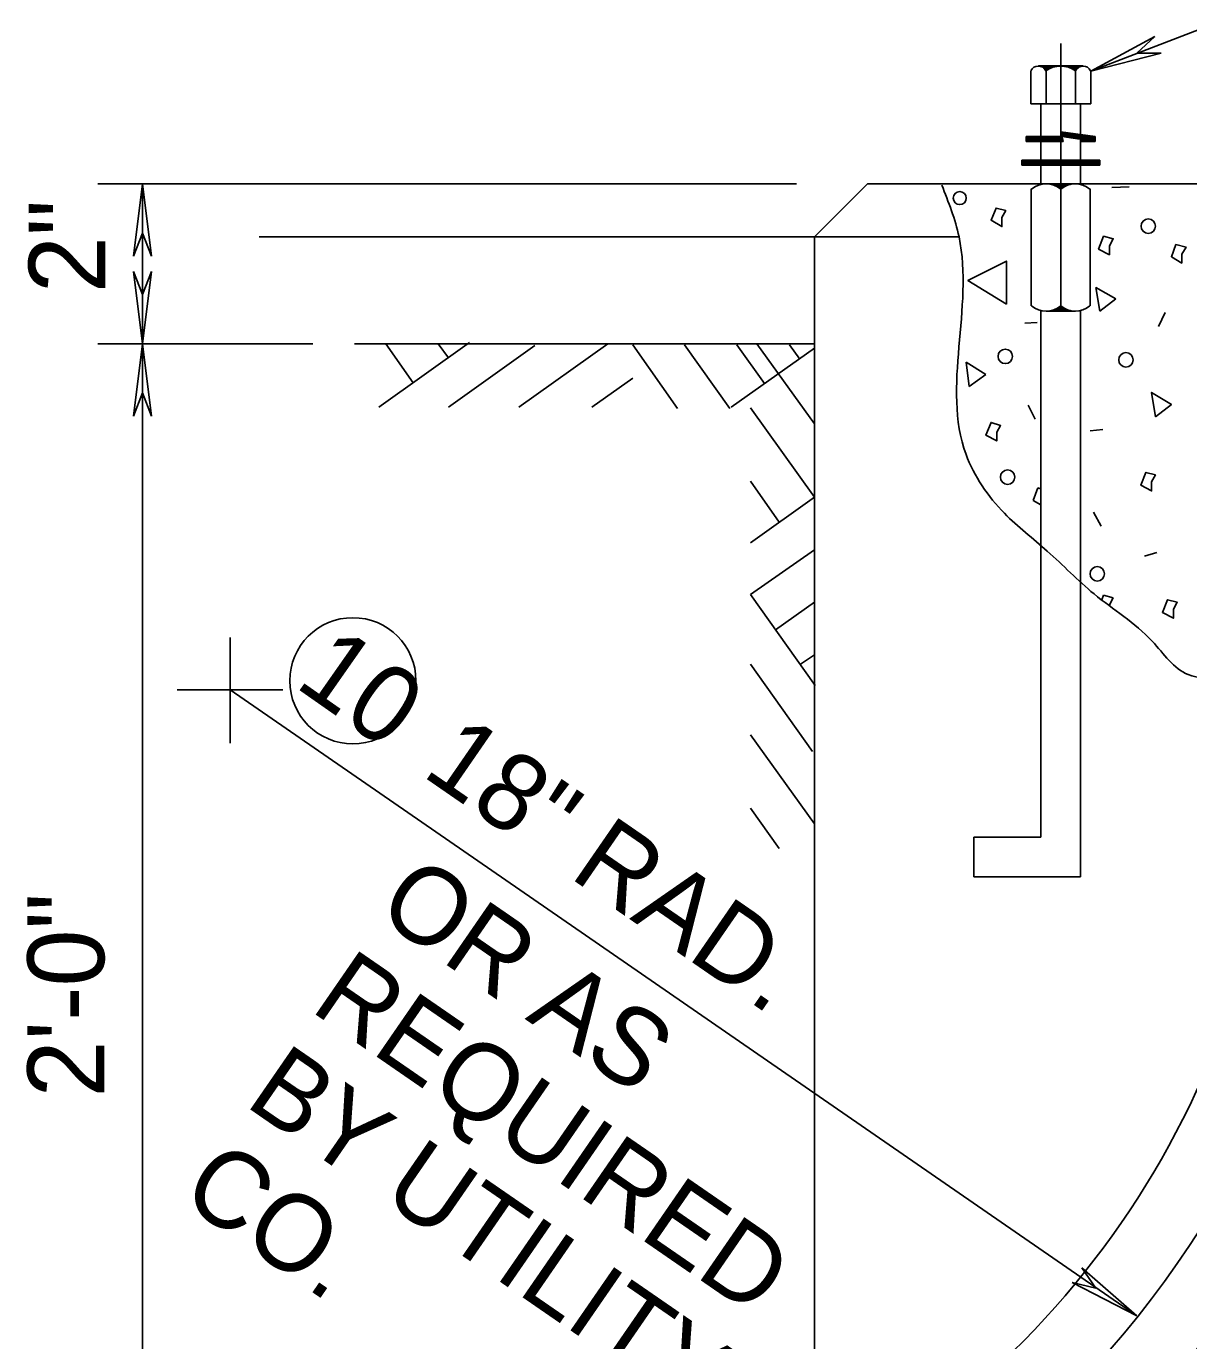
# Model space of a CAD drawing. Extents: x 507907 to 705716, y 496048 to 704964.
# Drawn here: x 704798.3 to 704852.8, y 704007.6 to 704069.2 of the extents above; entities that cross this region are included whole.
import ezdxf

# ---------------------------------------------------------------- set-up
doc = ezdxf.new("R2010")
doc.units = 0
doc.layers.add('1', color=7, linetype='Continuous')

msp = doc.modelspace()

# ---------------------------------------------------------------- linework, layer by layer
at = {"layer": '1'}
for p, q in [((704853.723, 704069.184), (704848.233, 704067.084)), ((704846.823, 704068.374), (704846.823, 704061.804)), ((704848.233, 704067.084), (704851.233, 704068.704)), ((704851.233, 704068.704), (704850.393, 704067.924)), ((704848.233, 704067.084), (704851.533, 704067.924)), ((704851.533, 704067.924), (704850.393, 704067.924)), ((704845.413, 704067.084), (704845.413, 704065.554)), ((704847.873, 704067.324), (704845.773, 704067.324)), ((704845.863, 704067.324), (704846.643, 704067.324)), ((704846.013, 704067.264), (704845.893, 704067.324)), ((704845.893, 704067.324), (704846.583, 704067.324)), ((704846.013, 704067.234), (704845.953, 704067.294)), ((704845.953, 704067.294), (704846.493, 704067.294)), ((704846.133, 704067.144), (704845.983, 704067.294)), ((704845.983, 704067.294), (704846.433, 704067.294)), ((704846.013, 704067.264), (704846.373, 704067.294)), ((704846.073, 704067.204), (704846.013, 704067.264)), ((704846.133, 704067.174), (704846.013, 704067.264)), ((704846.133, 704067.144), (704846.013, 704067.234)), ((704846.103, 704067.174), (704846.043, 704067.264)), ((704846.043, 704067.264), (704846.313, 704067.264)), ((704846.133, 704067.204), (704846.073, 704067.264)), ((704846.073, 704067.264), (704846.253, 704067.264)), ((704846.133, 704067.114), (704846.073, 704067.204)), ((704846.373, 704067.294), (704846.103, 704067.174)), ((704846.133, 704067.204), (704846.103, 704067.264)), ((704846.103, 704067.264), (704846.193, 704067.264)), ((704846.433, 704067.294), (704846.133, 704067.174)), ((704846.313, 704067.264), (704846.133, 704067.204)), ((704846.253, 704067.264), (704846.133, 704067.204)), ((704846.193, 704067.264), (704846.133, 704067.234)), ((704846.313, 704067.234), (704846.133, 704067.144)), ((704846.283, 704067.204), (704846.133, 704067.114)), ((704846.253, 704067.204), (704846.133, 704067.144)), ((704846.133, 704067.084), (704846.133, 704065.554)), ((704846.373, 704067.264), (704846.253, 704067.204)), ((704846.433, 704067.264), (704846.283, 704067.204)), ((704846.493, 704067.294), (704846.313, 704067.234)), ((704846.583, 704067.324), (704846.373, 704067.264)), ((704846.493, 704067.294), (704846.433, 704067.264)), ((704846.643, 704067.324), (704846.493, 704067.294)), ((704847.783, 704067.324), (704847.003, 704067.324)), ((704847.003, 704067.324), (704847.123, 704067.294)), ((704847.753, 704067.324), (704847.063, 704067.324)), ((704847.063, 704067.324), (704847.273, 704067.264)), ((704847.123, 704067.294), (704847.213, 704067.264)), ((704847.693, 704067.294), (704847.153, 704067.294)), ((704847.153, 704067.294), (704847.333, 704067.234)), ((704847.663, 704067.294), (704847.213, 704067.294)), ((704847.213, 704067.294), (704847.513, 704067.174)), ((704847.213, 704067.264), (704847.363, 704067.204)), ((704847.633, 704067.264), (704847.273, 704067.294)), ((704847.273, 704067.294), (704847.513, 704067.174)), ((704847.273, 704067.264), (704847.393, 704067.204)), ((704847.603, 704067.264), (704847.333, 704067.264)), ((704847.333, 704067.264), (704847.513, 704067.204)), ((704847.333, 704067.234), (704847.513, 704067.144)), ((704847.363, 704067.204), (704847.513, 704067.114)), ((704847.573, 704067.264), (704847.393, 704067.264)), ((704847.393, 704067.264), (704847.513, 704067.204)), ((704847.393, 704067.204), (704847.513, 704067.144)), ((704847.543, 704067.264), (704847.453, 704067.264)), ((704847.453, 704067.264), (704847.513, 704067.234)), ((704847.513, 704067.144), (704847.663, 704067.294)), ((704847.513, 704067.174), (704847.633, 704067.264)), ((704847.513, 704067.174), (704847.603, 704067.264)), ((704847.513, 704067.204), (704847.573, 704067.264)), ((704847.513, 704067.204), (704847.543, 704067.264)), ((704847.513, 704067.144), (704847.633, 704067.234)), ((704847.513, 704067.114), (704847.573, 704067.204)), ((704847.513, 704067.084), (704847.513, 704065.554)), ((704847.573, 704067.204), (704847.633, 704067.264)), ((704847.633, 704067.264), (704847.753, 704067.324)), ((704847.633, 704067.234), (704847.693, 704067.294)), ((704848.233, 704067.084), (704848.233, 704065.554)), ((704848.233, 704065.554), (704845.413, 704065.554)), ((704845.893, 704065.554), (704845.893, 704061.804)), ((704847.753, 704065.554), (704847.753, 704061.804)), ((704845.203, 704064.024), (704845.203, 704063.784)), ((704846.883, 704064.024), (704845.203, 704064.024)), ((704845.233, 704063.814), (704845.233, 704063.994)), ((704845.233, 704063.994), (704846.853, 704063.964)), ((704848.443, 704064.024), (704846.823, 704064.234)), ((704846.823, 704064.234), (704846.943, 704063.784)), ((704848.413, 704063.994), (704846.853, 704064.204)), ((704846.853, 704064.204), (704846.913, 704064.024)), ((704846.883, 704064.024), (704848.443, 704063.784)), ((704848.383, 704063.964), (704846.913, 704064.174)), ((704846.913, 704064.174), (704846.943, 704064.054)), ((704846.913, 704064.024), (704847.753, 704063.904)), ((704846.943, 704064.054), (704847.813, 704063.904)), ((704848.383, 704063.934), (704846.973, 704064.144)), ((704846.973, 704064.144), (704846.973, 704064.084)), ((704846.973, 704064.084), (704847.783, 704063.934)), ((704848.353, 704063.904), (704847.003, 704064.114)), ((704847.003, 704064.114), (704848.143, 704063.904)), ((704848.443, 704063.814), (704848.413, 704063.994)), ((704848.443, 704064.024), (704848.443, 704063.784)), ((704846.943, 704063.784), (704845.203, 704063.784)), ((704846.913, 704063.814), (704845.233, 704063.814)), ((704845.263, 704063.844), (704845.263, 704063.964)), ((704845.263, 704063.964), (704846.853, 704063.934)), ((704846.913, 704063.844), (704845.263, 704063.844)), ((704845.293, 704063.874), (704845.323, 704063.904)), ((704846.883, 704063.874), (704845.293, 704063.874)), ((704845.323, 704063.904), (704845.323, 704063.934)), ((704845.323, 704063.934), (704846.823, 704063.934)), ((704846.853, 704063.904), (704845.323, 704063.904)), ((704846.823, 704063.934), (704846.853, 704063.904)), ((704846.853, 704063.964), (704846.913, 704063.844)), ((704846.853, 704063.934), (704846.883, 704063.874)), ((704847.753, 704063.904), (704847.783, 704063.814)), ((704847.753, 704063.784), (704848.443, 704063.814)), ((704848.443, 704063.784), (704847.753, 704063.784)), ((704847.783, 704063.934), (704847.843, 704063.904)), ((704847.783, 704063.814), (704848.413, 704063.844)), ((704847.813, 704063.904), (704847.813, 704063.844)), ((704847.813, 704063.844), (704848.383, 704063.874)), ((704847.843, 704063.904), (704848.023, 704063.874)), ((704848.023, 704063.874), (704848.353, 704063.904)), ((704848.413, 704063.844), (704848.383, 704063.964)), ((704848.383, 704063.874), (704848.383, 704063.934)), ((704848.653, 704062.914), (704844.993, 704062.914)), ((704844.993, 704062.914), (704844.993, 704062.674)), ((704848.653, 704062.854), (704844.993, 704062.854)), ((704848.653, 704062.794), (704844.993, 704062.794)), ((704848.653, 704062.914), (704848.653, 704062.674)), ((704848.653, 704062.734), (704844.993, 704062.734)), ((704848.653, 704062.674), (704844.993, 704062.674)), ((704834.433, 704061.804), (704801.673, 704061.804)), ((704803.773, 704061.804), (704803.353, 704058.414)), ((704803.773, 704054.304), (704803.773, 704061.804)), ((704803.773, 704061.804), (704804.193, 704058.414)), ((704835.273, 704059.314), (704837.763, 704061.804)), ((704837.763, 704061.804), (704987.763, 704061.804)), ((704845.443, 704061.564), (704845.443, 704056.074)), ((704847.753, 704061.804), (704845.893, 704061.804)), ((704847.513, 704061.804), (704846.133, 704061.804)), ((704847.333, 704061.804), (704846.313, 704061.804)), ((704846.313, 704061.804), (704846.433, 704061.774)), ((704847.273, 704061.774), (704846.373, 704061.804)), ((704846.373, 704061.804), (704846.463, 704061.774)), ((704846.433, 704061.774), (704846.523, 704061.744)), ((704846.463, 704061.774), (704846.523, 704061.774)), ((704846.523, 704061.774), (704846.643, 704061.714)), ((704847.183, 704061.774), (704846.523, 704061.774)), ((704846.523, 704061.774), (704846.673, 704061.714)), ((704846.523, 704061.744), (704846.643, 704061.684)), ((704847.123, 704061.774), (704846.583, 704061.774)), ((704846.583, 704061.774), (704846.823, 704061.624)), ((704847.063, 704061.744), (704846.613, 704061.774)), ((704846.613, 704061.774), (704846.793, 704061.654)), ((704846.643, 704061.714), (704846.763, 704061.654)), ((704846.643, 704061.684), (704846.733, 704061.654)), ((704846.733, 704061.714), (704846.673, 704061.744)), ((704846.673, 704061.714), (704846.823, 704061.624)), ((704846.973, 704061.744), (704846.703, 704061.744)), ((704846.703, 704061.744), (704846.823, 704061.714)), ((704846.763, 704061.714), (704846.733, 704061.714)), ((704846.733, 704061.654), (704846.823, 704061.594)), ((704846.823, 704061.654), (704846.763, 704061.714)), ((704846.763, 704061.654), (704846.793, 704061.624)), ((704846.793, 704061.654), (704846.973, 704061.744)), ((704846.793, 704061.624), (704846.823, 704061.594)), ((704846.823, 704061.804), (704846.823, 704055.834)), ((704846.823, 704061.624), (704847.123, 704061.774)), ((704846.823, 704061.624), (704847.063, 704061.744)), ((704846.853, 704061.744), (704846.823, 704061.654)), ((704846.823, 704061.594), (704847.003, 704061.714)), ((704846.823, 704061.714), (704846.973, 704061.714)), ((704846.823, 704061.564), (704847.003, 704061.684)), ((704846.823, 704061.594), (704846.823, 704061.564)), ((704846.883, 704061.684), (704846.853, 704061.744)), ((704846.973, 704061.714), (704846.883, 704061.684)), ((704847.003, 704061.684), (704847.183, 704061.774)), ((704847.003, 704061.714), (704847.183, 704061.774)), ((704847.183, 704061.774), (704847.273, 704061.774)), ((704848.203, 704061.564), (704848.203, 704056.074)), ((704849.223, 704061.624), (704850.033, 704061.654)), ((704803.353, 704058.414), (704803.773, 704059.494)), ((704804.193, 704058.414), (704803.773, 704059.494)), ((704809.233, 704059.314), (704842.053, 704059.314)), ((704835.273, 704059.314), (704835.273, 703971.805)), ((704835.273, 704059.314), (704842.053, 704059.314)), ((704803.353, 704057.694), (704803.773, 704056.614)), ((704803.773, 704054.304), (704803.353, 704057.694)), ((704804.193, 704057.694), (704803.773, 704056.614)), ((704803.773, 704054.304), (704804.193, 704057.694)), ((704849.403, 704056.404), (704848.473, 704056.944)), ((704848.473, 704056.944), (704848.653, 704055.834)), ((704846.583, 704055.864), (704846.823, 704056.014)), ((704846.613, 704055.864), (704846.793, 704055.984)), ((704846.643, 704055.924), (704846.733, 704055.984)), ((704846.643, 704055.924), (704846.763, 704055.984)), ((704846.673, 704055.924), (704846.823, 704056.014)), ((704846.733, 704055.984), (704846.823, 704056.044)), ((704846.763, 704055.984), (704846.793, 704056.014)), ((704846.823, 704055.984), (704846.763, 704055.924)), ((704846.793, 704056.014), (704846.823, 704056.044)), ((704846.793, 704055.984), (704846.973, 704055.894)), ((704846.823, 704056.044), (704846.823, 704056.044)), ((704846.823, 704056.044), (704847.003, 704055.924)), ((704846.823, 704056.044), (704847.003, 704055.924)), ((704846.823, 704056.014), (704847.123, 704055.864)), ((704846.823, 704056.014), (704847.063, 704055.864)), ((704846.853, 704055.894), (704846.823, 704055.984)), ((704848.653, 704055.834), (704849.403, 704056.404)), ((704845.893, 704055.834), (704845.893, 704044.854)), ((704847.513, 704055.834), (704846.133, 704055.834)), ((704846.313, 704055.834), (704846.433, 704055.864)), ((704847.333, 704055.834), (704846.313, 704055.834)), ((704847.273, 704055.864), (704846.373, 704055.834)), ((704846.373, 704055.834), (704846.463, 704055.864)), ((704846.433, 704055.864), (704846.523, 704055.894)), ((704846.463, 704055.864), (704846.523, 704055.864)), ((704846.523, 704055.894), (704846.643, 704055.924)), ((704846.523, 704055.864), (704846.643, 704055.924)), ((704846.523, 704055.864), (704846.673, 704055.924)), ((704847.183, 704055.864), (704846.523, 704055.864)), ((704847.123, 704055.864), (704846.583, 704055.864)), ((704847.063, 704055.864), (704846.613, 704055.864)), ((704846.733, 704055.924), (704846.673, 704055.894)), ((704846.703, 704055.894), (704846.823, 704055.924)), ((704846.973, 704055.894), (704846.703, 704055.894)), ((704846.763, 704055.924), (704846.733, 704055.924)), ((704846.823, 704055.924), (704846.973, 704055.894)), ((704846.883, 704055.954), (704846.853, 704055.894)), ((704846.973, 704055.894), (704846.883, 704055.954)), ((704847.003, 704055.924), (704847.183, 704055.864)), ((704847.003, 704055.924), (704847.183, 704055.864)), ((704847.183, 704055.864), (704847.273, 704055.864)), ((704847.753, 704055.834), (704847.753, 704043.144)), ((704851.713, 704055.774), (704851.413, 704055.114)), ((704845.143, 704055.264), (704845.713, 704055.294)), ((704811.753, 704054.304), (704801.673, 704054.304)), ((704803.773, 704054.304), (704803.353, 704050.914)), ((704803.773, 703995.055), (704803.773, 704054.304)), ((704803.773, 704054.304), (704804.193, 704050.914)), ((704835.273, 704054.304), (704813.703, 704054.304)), ((704814.843, 704051.334), (704819.103, 704054.364)), ((704815.173, 704054.304), (704816.463, 704052.474)), ((704817.633, 704054.304), (704818.113, 704053.644)), ((704818.113, 704051.334), (704822.163, 704054.214)), ((704821.413, 704051.334), (704825.583, 704054.304)), ((704826.753, 704054.244), (704828.853, 704051.274)), ((704829.183, 704054.244), (704831.313, 704051.274)), ((704831.643, 704054.244), (704832.933, 704052.444)), ((704832.573, 704054.304), (704835.273, 704050.554)), ((704834.103, 704054.244), (704834.583, 704053.584)), ((704831.373, 704051.334), (704835.273, 704054.094)), ((704843.313, 704052.864), (704842.383, 704053.434)), ((704842.383, 704053.434), (704842.533, 704052.294)), ((704824.833, 704051.334), (704826.753, 704052.684)), ((704842.533, 704052.294), (704843.313, 704052.864)), ((704803.353, 704050.914), (704803.773, 704051.994)), ((704804.193, 704050.914), (704803.773, 704051.994)), ((704832.273, 704051.304), (704835.273, 704047.104)), ((704845.293, 704051.424), (704845.623, 704050.764)), ((704848.203, 704050.224), (704848.803, 704050.284)), ((704832.273, 704047.854), (704833.623, 704045.934)), ((704845.743, 704047.554), (704845.533, 704046.954)), ((704845.893, 704047.494), (704845.743, 704047.554)), ((704835.273, 704047.104), (704832.273, 704044.974)), ((704845.533, 704046.954), (704845.893, 704046.744)), ((704848.353, 704046.414), (704848.713, 704045.754)), ((704835.273, 704044.644), (704832.273, 704042.544)), ((704845.893, 704044.854), (704845.893, 704031.174)), ((704850.753, 704044.344), (704851.323, 704044.524)), ((704847.753, 704043.144), (704847.753, 704029.314)), ((704832.273, 704042.544), (704835.303, 704038.284)), ((704848.833, 704042.514), (704848.743, 704042.304)), ((704849.283, 704042.394), (704848.833, 704042.514)), ((704835.273, 704042.184), (704833.443, 704040.894)), ((704849.103, 704042.064), (704849.283, 704042.394)), ((704849.103, 704042.004), (704849.103, 704042.064)), ((704807.883, 704038.074), (704807.883, 704040.534)), ((704835.273, 704039.724), (704834.613, 704039.274)), ((704832.273, 704039.274), (704835.183, 704035.194)), ((704807.883, 704038.074), (704805.393, 704038.074)), ((704807.883, 704038.074), (704850.393, 704008.735)), ((704807.883, 704038.074), (704807.883, 704035.584)), ((704807.883, 704038.074), (704810.343, 704038.074)), ((704832.273, 704035.974), (704835.273, 704031.804)), ((704832.273, 704032.524), (704833.623, 704030.634)), ((704845.893, 704031.174), (704842.743, 704031.174)), ((704842.743, 704031.174), (704842.743, 704029.314)), ((704847.753, 704029.314), (704842.743, 704029.314)), ((704847.813, 704010.985), (704848.473, 704010.025)), ((704850.393, 704008.735), (704847.813, 704010.985)), ((704847.363, 704010.295), (704848.473, 704010.025)), ((704850.393, 704008.735), (704847.363, 704010.295))]:
    msp.add_line(p, q, dxfattribs=at)
for points in [[(704844.063, 704060.214), (704844.243, 704060.544), (704843.793, 704060.664), (704843.553, 704060.094), (704844.063, 704059.794)], [(704849.103, 704058.894), (704849.283, 704059.224), (704848.833, 704059.344), (704848.593, 704058.744), (704849.103, 704058.474)], [(704852.493, 704058.504), (704852.703, 704058.834), (704852.223, 704058.954), (704852.013, 704058.384), (704852.493, 704058.084)], [(704844.273, 704056.164), (704844.273, 704058.174), (704842.473, 704057.274)], [(704851.263, 704050.884), (704852.013, 704051.454), (704851.083, 704052.024)], [(704843.823, 704050.164), (704844.003, 704050.464), (704843.553, 704050.614), (704843.313, 704050.014), (704843.823, 704049.744)], [(704851.083, 704047.824), (704851.263, 704048.154), (704850.813, 704048.274), (704850.573, 704047.674), (704851.083, 704047.404)], [(704852.103, 704041.854), (704852.283, 704042.184), (704851.833, 704042.304), (704851.593, 704041.704), (704852.103, 704041.434)]]:
    msp.add_lwpolyline(points, close=True, dxfattribs=at)
for centre, radius in [((704842.088, 704061.13), 0.307), ((704850.927, 704059.814), 0.339), ((704844.22, 704053.711), 0.339), ((704849.882, 704053.546), 0.339), ((704844.33, 704048.049), 0.339), ((704848.536, 704043.517), 0.339), ((704813.633, 704038.504), 2.957)]:
    msp.add_circle(centre, radius, dxfattribs=at)
for centre, radius, start, end in [((704845.769, 704066.932), 0.389, 25.60064, 154.39936), ((704846.821, 704066.097), 1.223, 55.04559, 124.95441), ((704847.872, 704066.932), 0.389, 25.60064, 154.39936), ((704846.137, 704060.74), 1.064, 50.00693, 129.99306), ((704847.505, 704060.74), 1.064, 50.00694, 129.99307), ((704846.137, 704056.895), 1.064, 230.00694, 309.99307), ((704847.505, 704056.895), 1.064, 230.00693, 309.99306), ((704815.261, 704036.867), 41.812, 298.57546, 1.79804), ((704815.261, 704036.867), 45.062, 273.77656, 358.54081), ((704815.261, 704036.867), 48.187, 294.52268, 358.54105)]:
    msp.add_arc(centre, radius, start, end, dxfattribs=at)
msp.add_spline([(704841.243, 704061.744), (704842.053, 704059.314), (704842.383, 704049.114), (704844.183, 704046.354), (704846.193, 704044.584), (704848.383, 704042.574), (704851.113, 704040.354), (704852.793, 704038.794), (704854.383, 704038.584), (704857.053, 704038.164), (704863.323, 704038.164), (704865.633, 704037.834), (704866.383, 704038.884), (704869.683, 704038.164), (704874.483, 704036.784), (704876.223, 704038.344)], degree=3, dxfattribs=at)

# ---------------------------------------------------------------- texts
for s, height, rotation, p in [('2"', 3.6, 90, (704802.033, 704056.674)), ('10', 3.6, 325, (704810.833, 704038.269)), ('18" RAD.   ', 3.59981, 325.38748, (704816.801, 704034.097)), ('OR AS', 3.6, 325.4, (704814.629, 704027.521)), ('2\'-0"  ', 3.6, 90, (704801.973, 704018.969)), ('REQUIRED', 3.6, 325.4, (704811.563, 704023.076)), ('BY UTILITY', 3.6, 325.4, (704808.496, 704018.631)), ('CO.', 3.6, 325.4, (704805.43, 704014.186))]:
    msp.add_text(s, height=height, rotation=rotation, dxfattribs=at).set_placement(p)

doc.saveas('drawing.dxf')
